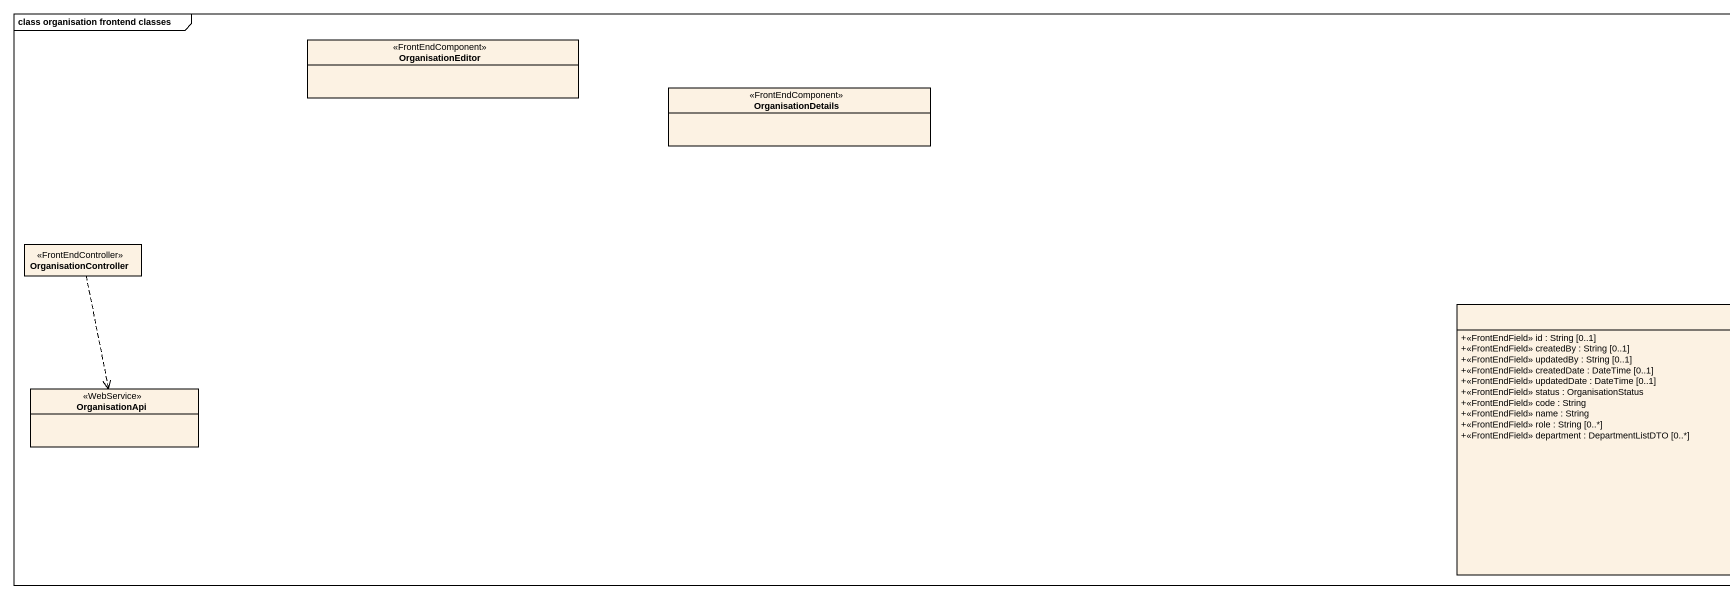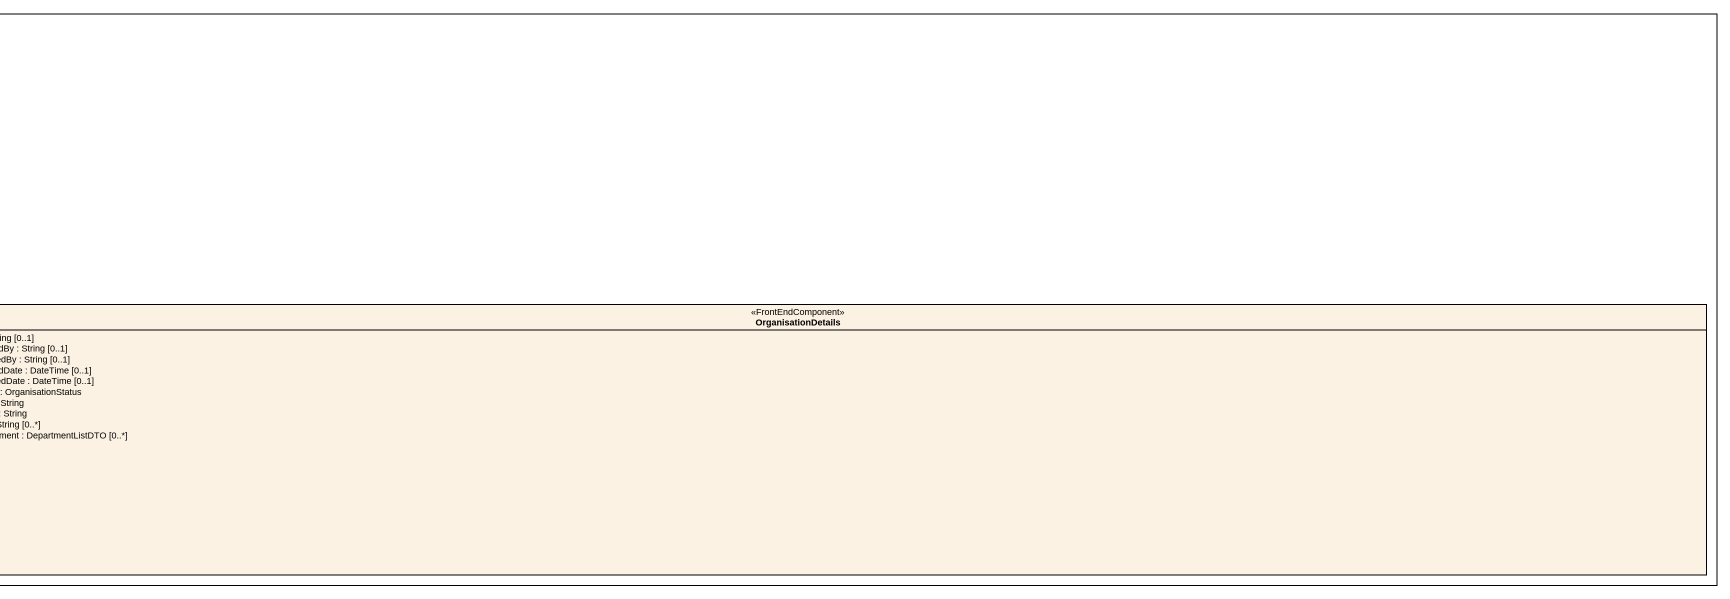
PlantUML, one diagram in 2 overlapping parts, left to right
@startuml
mainframe class organisation frontend classes
hide circle
hide empty members
skinparam classAttributeIconSize 0
class OrganisationEditor <<FrontEndComponent>>
class OrganisationDetails <<FrontEndComponent>>
class OrganisationController <<FrontEndController>>
class "OrganisationDetails" as OrganisationDetails_2 <<FrontEndComponent>> {
  +<<FrontEndField>> id : String [0..1]
  +<<FrontEndField>> createdBy : String [0..1]
  +<<FrontEndField>> updatedBy : String [0..1]
  +<<FrontEndField>> createdDate : DateTime [0..1]
  +<<FrontEndField>> updatedDate : DateTime [0..1]
  +<<FrontEndField>> status : OrganisationStatus
  +<<FrontEndField>> code : String
  +<<FrontEndField>> name : String
  +<<FrontEndField>> role : String [0..*]
  +<<FrontEndField>> department : DepartmentListDTO [0..*]
}
class OrganisationApi <<WebService>>
OrganisationController ..> OrganisationApi
@enduml
